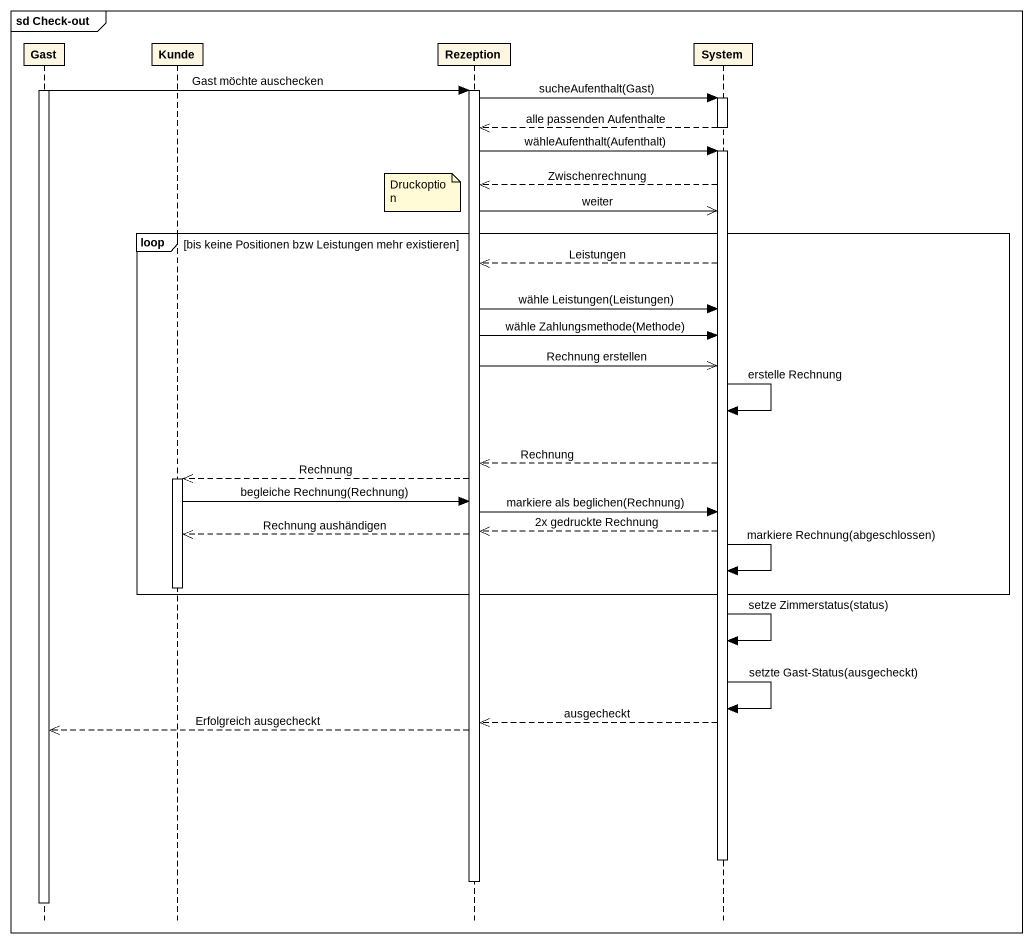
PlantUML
@startuml
mainframe sd Check-out
hide footbox
participant Gast
participant Kunde
participant Rezeption
participant System

activate Gast
Gast -> Rezeption : Gast möchte auschecken
activate Rezeption
Rezeption -> System : sucheAufenthalt(Gast)
activate System
System -->> Rezeption : alle passenden Aufenthalte
deactivate System
Rezeption -> System : wähleAufenthalt(Aufenthalt)
activate System
System -->> Rezeption : Zwischenrechnung
note left of Rezeption : Druckoption
Rezeption ->> System : weiter
loop bis keine Positionen bzw Leistungen mehr existieren
  System -->> Rezeption : Leistungen
  Rezeption -> System : wähle Leistungen(Leistungen)
  Rezeption -> System : wähle Zahlungsmethode(Methode)
  Rezeption ->> System : Rechnung erstellen
  System -> System : erstelle Rechnung
  System -->> Rezeption : Rechnung
  Rezeption -->> Kunde : Rechnung
  activate Kunde
  Kunde -> Rezeption : begleiche Rechnung(Rechnung)
  Rezeption -> System : markiere als beglichen(Rechnung)
  System -->> Rezeption : 2x gedruckte Rechnung
  Rezeption -->> Kunde : Rechnung aushändigen
  System -> System : markiere Rechnung(abgeschlossen)
  deactivate Kunde
end
System -> System : setze Zimmerstatus(status)
System -> System : setzte Gast-Status(ausgecheckt)
System -->> Rezeption : ausgecheckt
Rezeption -->> Gast : Erfolgreich ausgecheckt
deactivate System
deactivate Rezeption
deactivate Gast
@enduml
